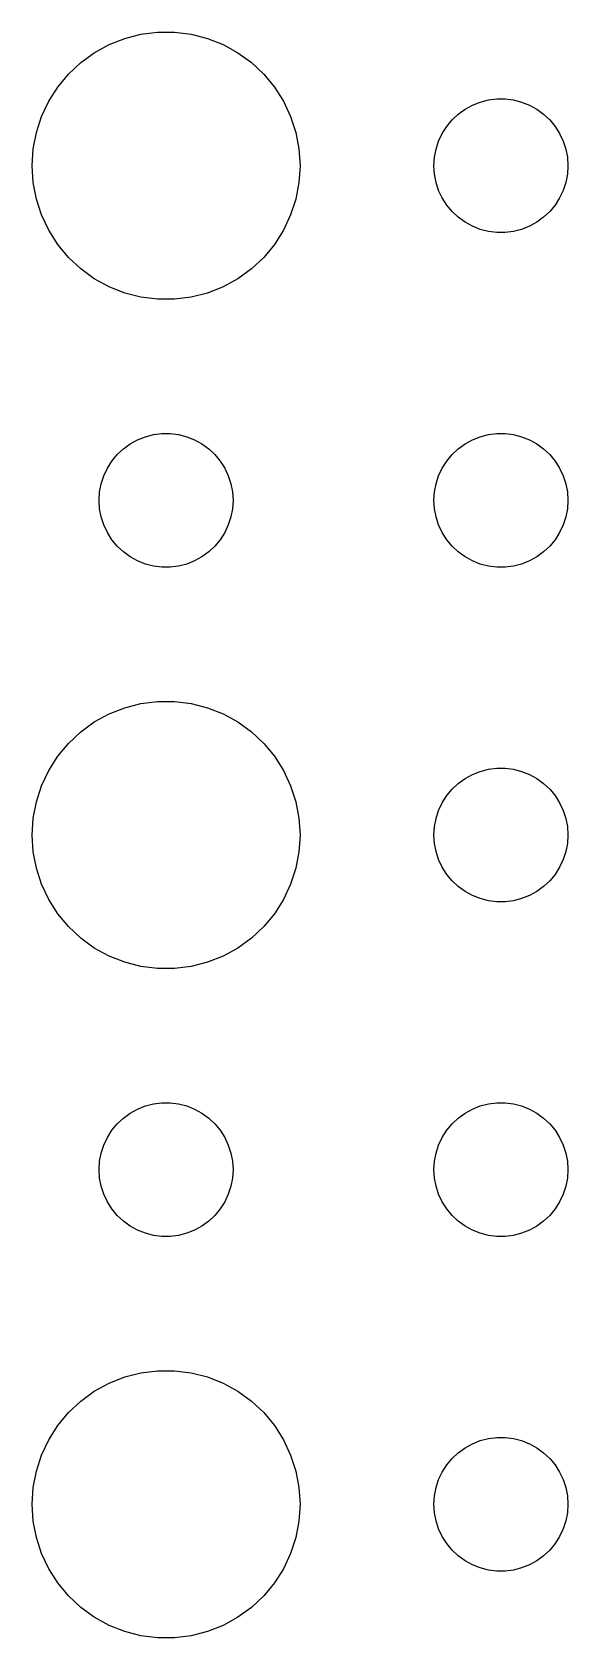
# Model space of a CAD drawing. Header units: metres. Extents: x -74 to 74, y -67 to 67.
# Drawn here: x -40.5 to -28.5, y -2.99 to 32.99 of the extents above; entities that cross this region are included whole.
import ezdxf

# ---------------------------------------------------------------- set-up
doc = ezdxf.new("R2010")
doc.units = ezdxf.units.M

msp = doc.modelspace()

# ---------------------------------------------------------------- linework, layer by layer
for p, q in [((-38.7773, 32.7145), (-38.427, 32.8532)), ((-38.427, 32.8532), (-38.0621, 32.9469)), ((-38.0621, 32.9469), (-37.6884, 32.9941)), ((-37.6884, 32.9941), (-37.3116, 32.9941)), ((-37.3116, 32.9941), (-36.9379, 32.9469)), ((-36.9379, 32.9469), (-36.5729, 32.8532)), ((-36.5729, 32.8532), (-36.2227, 32.7145)), ((-39.4123, 32.3115), (-39.1075, 32.533)), ((-39.1075, 32.533), (-38.7773, 32.7145)), ((-36.2227, 32.7145), (-35.8925, 32.533)), ((-35.8925, 32.533), (-35.5877, 32.3115)), ((-39.927, 31.7634), (-39.6869, 32.0536)), ((-39.6869, 32.0536), (-39.4123, 32.3115)), ((-35.5877, 32.3115), (-35.3131, 32.0536)), ((-35.3131, 32.0536), (-35.0729, 31.7634)), ((-40.1289, 31.4453), (-39.927, 31.7634)), ((-35.0729, 31.7634), (-34.8711, 31.4453)), ((-40.2893, 31.1044), (-40.1289, 31.4453)), ((-34.8711, 31.4453), (-34.7107, 31.1044)), ((-30.8037, 31.2665), (-30.6387, 31.3572)), ((-30.6387, 31.3572), (-30.4635, 31.4266)), ((-30.4635, 31.4266), (-30.2811, 31.4734)), ((-30.2811, 31.4734), (-30.0942, 31.497)), ((-30.0942, 31.497), (-29.9058, 31.497)), ((-29.9058, 31.497), (-29.7189, 31.4734)), ((-29.7189, 31.4734), (-29.5365, 31.4266)), ((-29.5365, 31.4266), (-29.3613, 31.3572)), ((-29.3613, 31.3572), (-29.1963, 31.2665)), ((-40.4057, 30.7461), (-40.2893, 31.1044)), ((-34.7107, 31.1044), (-34.5942, 30.7461)), ((-31.2135, 30.8817), (-31.0934, 31.0268)), ((-31.0934, 31.0268), (-30.9561, 31.1558)), ((-30.9561, 31.1558), (-30.8037, 31.2665)), ((-29.1963, 31.2665), (-29.0439, 31.1558)), ((-29.0439, 31.1558), (-28.9065, 31.0268)), ((-28.9065, 31.0268), (-28.7865, 30.8817)), ((-40.4763, 30.376), (-40.4057, 30.7461)), ((-34.5942, 30.7461), (-34.5237, 30.376)), ((-31.3947, 30.5522), (-31.3145, 30.7226)), ((-31.3145, 30.7226), (-31.2135, 30.8817)), ((-28.7865, 30.8817), (-28.6855, 30.7226)), ((-28.6855, 30.7226), (-28.6053, 30.5522)), ((-40.5, 30), (-40.4763, 30.376)), ((-34.5237, 30.376), (-34.5, 30)), ((-31.4882, 30.188), (-31.4529, 30.373)), ((-31.4529, 30.373), (-31.3947, 30.5522)), ((-28.6053, 30.5522), (-28.5471, 30.373)), ((-28.5471, 30.373), (-28.5118, 30.188)), ((-40.4763, 29.624), (-40.5, 30)), ((-34.5, 30), (-34.5237, 29.624)), ((-31.5, 30), (-31.4882, 30.188)), ((-31.4882, 29.812), (-31.5, 30)), ((-28.5118, 30.188), (-28.5, 30)), ((-28.5, 30), (-28.5118, 29.812)), ((-40.4057, 29.2539), (-40.4763, 29.624)), ((-34.5237, 29.624), (-34.5942, 29.2539)), ((-31.4529, 29.627), (-31.4882, 29.812)), ((-31.3947, 29.4478), (-31.4529, 29.627)), ((-28.5471, 29.627), (-28.6053, 29.4478)), ((-28.5118, 29.812), (-28.5471, 29.627)), ((-40.2893, 28.8956), (-40.4057, 29.2539)), ((-34.5942, 29.2539), (-34.7107, 28.8956)), ((-31.3145, 29.2774), (-31.3947, 29.4478)), ((-31.2135, 29.1183), (-31.3145, 29.2774)), ((-28.6855, 29.2774), (-28.7865, 29.1183)), ((-28.6053, 29.4478), (-28.6855, 29.2774)), ((-40.1289, 28.5547), (-40.2893, 28.8956)), ((-34.7107, 28.8956), (-34.8711, 28.5547)), ((-31.0934, 28.9732), (-31.2135, 29.1183)), ((-30.9561, 28.8442), (-31.0934, 28.9732)), ((-30.8037, 28.7335), (-30.9561, 28.8442)), ((-29.0439, 28.8442), (-29.1963, 28.7335)), ((-28.9065, 28.9732), (-29.0439, 28.8442)), ((-28.7865, 29.1183), (-28.9065, 28.9732)), ((-39.927, 28.2366), (-40.1289, 28.5547)), ((-34.8711, 28.5547), (-35.0729, 28.2366)), ((-30.6387, 28.6427), (-30.8037, 28.7335)), ((-30.4635, 28.5734), (-30.6387, 28.6427)), ((-30.2811, 28.5266), (-30.4635, 28.5734)), ((-30.0942, 28.503), (-30.2811, 28.5266)), ((-29.9058, 28.503), (-30.0942, 28.503)), ((-29.7189, 28.5266), (-29.9058, 28.503)), ((-29.5365, 28.5734), (-29.7189, 28.5266)), ((-29.3613, 28.6427), (-29.5365, 28.5734)), ((-29.1963, 28.7335), (-29.3613, 28.6427)), ((-39.6869, 27.9464), (-39.927, 28.2366)), ((-35.0729, 28.2366), (-35.3131, 27.9464)), ((-39.4123, 27.6884), (-39.6869, 27.9464)), ((-35.3131, 27.9464), (-35.5877, 27.6884)), ((-39.1075, 27.467), (-39.4123, 27.6884)), ((-38.7773, 27.2855), (-39.1075, 27.467)), ((-35.8925, 27.467), (-36.2227, 27.2855)), ((-35.5877, 27.6884), (-35.8925, 27.467)), ((-38.427, 27.1468), (-38.7773, 27.2855)), ((-38.0621, 27.0531), (-38.427, 27.1468)), ((-37.6884, 27.0059), (-38.0621, 27.0531)), ((-37.3116, 27.0059), (-37.6884, 27.0059)), ((-36.9379, 27.0531), (-37.3116, 27.0059)), ((-36.5729, 27.1468), (-36.9379, 27.0531)), ((-36.2227, 27.2855), (-36.5729, 27.1468)), ((-38.4561, 23.6558), (-38.3037, 23.7665)), ((-38.3037, 23.7665), (-38.1387, 23.8572)), ((-38.1387, 23.8572), (-37.9635, 23.9266)), ((-37.9635, 23.9266), (-37.7811, 23.9734)), ((-37.7811, 23.9734), (-37.5942, 23.997)), ((-37.5942, 23.997), (-37.4058, 23.997)), ((-37.4058, 23.997), (-37.2189, 23.9734)), ((-37.2189, 23.9734), (-37.0365, 23.9266)), ((-37.0365, 23.9266), (-36.8613, 23.8572)), ((-36.8613, 23.8572), (-36.6963, 23.7665)), ((-36.6963, 23.7665), (-36.5439, 23.6558)), ((-30.9561, 23.6558), (-30.8037, 23.7665)), ((-30.8037, 23.7665), (-30.6387, 23.8572)), ((-30.6387, 23.8572), (-30.4635, 23.9266)), ((-30.4635, 23.9266), (-30.2811, 23.9734)), ((-30.2811, 23.9734), (-30.0942, 23.997)), ((-30.0942, 23.997), (-29.9058, 23.997)), ((-29.9058, 23.997), (-29.7189, 23.9734)), ((-29.7189, 23.9734), (-29.5365, 23.9266)), ((-29.5365, 23.9266), (-29.3613, 23.8572)), ((-29.3613, 23.8572), (-29.1963, 23.7665)), ((-29.1963, 23.7665), (-29.0439, 23.6558)), ((-38.7135, 23.3817), (-38.5934, 23.5268)), ((-38.5934, 23.5268), (-38.4561, 23.6558)), ((-36.5439, 23.6558), (-36.4065, 23.5268)), ((-36.4065, 23.5268), (-36.2865, 23.3817)), ((-31.2135, 23.3817), (-31.0934, 23.5268)), ((-31.0934, 23.5268), (-30.9561, 23.6558)), ((-29.0439, 23.6558), (-28.9065, 23.5268)), ((-28.9065, 23.5268), (-28.7865, 23.3817)), ((-38.9529, 22.873), (-38.8947, 23.0522)), ((-38.8947, 23.0522), (-38.8145, 23.2226)), ((-38.8145, 23.2226), (-38.7135, 23.3817)), ((-36.2865, 23.3817), (-36.1855, 23.2226)), ((-36.1855, 23.2226), (-36.1053, 23.0522)), ((-36.1053, 23.0522), (-36.0471, 22.873)), ((-31.4529, 22.873), (-31.3947, 23.0522)), ((-31.3947, 23.0522), (-31.3145, 23.2226)), ((-31.3145, 23.2226), (-31.2135, 23.3817)), ((-28.7865, 23.3817), (-28.6855, 23.2226)), ((-28.6855, 23.2226), (-28.6053, 23.0522)), ((-28.6053, 23.0522), (-28.5471, 22.873)), ((-39, 22.5), (-38.9882, 22.688)), ((-38.9882, 22.688), (-38.9529, 22.873)), ((-36.0471, 22.873), (-36.0118, 22.688)), ((-36.0118, 22.688), (-36, 22.5)), ((-31.5, 22.5), (-31.4882, 22.688)), ((-31.4882, 22.688), (-31.4529, 22.873)), ((-28.5471, 22.873), (-28.5118, 22.688)), ((-28.5118, 22.688), (-28.5, 22.5)), ((-38.9882, 22.312), (-39, 22.5)), ((-36, 22.5), (-36.0118, 22.312)), ((-31.4882, 22.312), (-31.5, 22.5)), ((-28.5, 22.5), (-28.5118, 22.312)), ((-38.9529, 22.127), (-38.9882, 22.312)), ((-38.8947, 21.9478), (-38.9529, 22.127)), ((-36.0471, 22.127), (-36.1053, 21.9478)), ((-36.0118, 22.312), (-36.0471, 22.127)), ((-31.4529, 22.127), (-31.4882, 22.312)), ((-31.3947, 21.9478), (-31.4529, 22.127)), ((-28.5471, 22.127), (-28.6053, 21.9478)), ((-28.5118, 22.312), (-28.5471, 22.127)), ((-38.8145, 21.7774), (-38.8947, 21.9478)), ((-38.7135, 21.6183), (-38.8145, 21.7774)), ((-38.5934, 21.4732), (-38.7135, 21.6183)), ((-36.2865, 21.6183), (-36.4065, 21.4732)), ((-36.1855, 21.7774), (-36.2865, 21.6183)), ((-36.1053, 21.9478), (-36.1855, 21.7774)), ((-31.3145, 21.7774), (-31.3947, 21.9478)), ((-31.2135, 21.6183), (-31.3145, 21.7774)), ((-31.0934, 21.4732), (-31.2135, 21.6183)), ((-28.7865, 21.6183), (-28.9065, 21.4732)), ((-28.6855, 21.7774), (-28.7865, 21.6183)), ((-28.6053, 21.9478), (-28.6855, 21.7774)), ((-38.4561, 21.3442), (-38.5934, 21.4732)), ((-38.3037, 21.2335), (-38.4561, 21.3442)), ((-38.1387, 21.1427), (-38.3037, 21.2335)), ((-36.6963, 21.2335), (-36.8613, 21.1427)), ((-36.5439, 21.3442), (-36.6963, 21.2335)), ((-36.4065, 21.4732), (-36.5439, 21.3442)), ((-30.9561, 21.3442), (-31.0934, 21.4732)), ((-30.8037, 21.2335), (-30.9561, 21.3442)), ((-30.6387, 21.1427), (-30.8037, 21.2335)), ((-29.1963, 21.2335), (-29.3613, 21.1427)), ((-29.0439, 21.3442), (-29.1963, 21.2335)), ((-28.9065, 21.4732), (-29.0439, 21.3442)), ((-37.9635, 21.0734), (-38.1387, 21.1427)), ((-37.7811, 21.0266), (-37.9635, 21.0734)), ((-37.5942, 21.003), (-37.7811, 21.0266)), ((-37.4058, 21.003), (-37.5942, 21.003)), ((-37.2189, 21.0266), (-37.4058, 21.003)), ((-37.0365, 21.0734), (-37.2189, 21.0266)), ((-36.8613, 21.1427), (-37.0365, 21.0734)), ((-30.4635, 21.0734), (-30.6387, 21.1427)), ((-30.2811, 21.0266), (-30.4635, 21.0734)), ((-30.0942, 21.003), (-30.2811, 21.0266)), ((-29.9058, 21.003), (-30.0942, 21.003)), ((-29.7189, 21.0266), (-29.9058, 21.003)), ((-29.5365, 21.0734), (-29.7189, 21.0266)), ((-29.3613, 21.1427), (-29.5365, 21.0734)), ((-38.0621, 17.9469), (-37.6884, 17.9941)), ((-37.6884, 17.9941), (-37.3116, 17.9941)), ((-37.3116, 17.9941), (-36.9379, 17.9469)), ((-39.1075, 17.533), (-38.7773, 17.7145)), ((-38.7773, 17.7145), (-38.427, 17.8532)), ((-38.427, 17.8532), (-38.0621, 17.9469)), ((-36.9379, 17.9469), (-36.5729, 17.8532)), ((-36.5729, 17.8532), (-36.2227, 17.7145)), ((-36.2227, 17.7145), (-35.8925, 17.533)), ((-39.6869, 17.0536), (-39.4123, 17.3115)), ((-39.4123, 17.3115), (-39.1075, 17.533)), ((-35.8925, 17.533), (-35.5877, 17.3115)), ((-35.5877, 17.3115), (-35.3131, 17.0536)), ((-39.927, 16.7634), (-39.6869, 17.0536)), ((-35.3131, 17.0536), (-35.0729, 16.7634)), ((-40.1289, 16.4453), (-39.927, 16.7634)), ((-35.0729, 16.7634), (-34.8711, 16.4453)), ((-40.2893, 16.1044), (-40.1289, 16.4453)), ((-34.8711, 16.4453), (-34.7107, 16.1044)), ((-30.9561, 16.1558), (-30.8037, 16.2665)), ((-30.8037, 16.2665), (-30.6387, 16.3572)), ((-30.6387, 16.3572), (-30.4635, 16.4266)), ((-30.4635, 16.4266), (-30.2811, 16.4734)), ((-30.2811, 16.4734), (-30.0942, 16.497)), ((-30.0942, 16.497), (-29.9058, 16.497)), ((-29.9058, 16.497), (-29.7189, 16.4734)), ((-29.7189, 16.4734), (-29.5365, 16.4266)), ((-29.5365, 16.4266), (-29.3613, 16.3572)), ((-29.3613, 16.3572), (-29.1963, 16.2665)), ((-29.1963, 16.2665), (-29.0439, 16.1558)), ((-40.4057, 15.7461), (-40.2893, 16.1044)), ((-34.7107, 16.1044), (-34.5942, 15.7461)), ((-31.3145, 15.7226), (-31.2135, 15.8817)), ((-31.2135, 15.8817), (-31.0934, 16.0268)), ((-31.0934, 16.0268), (-30.9561, 16.1558)), ((-29.0439, 16.1558), (-28.9065, 16.0268)), ((-28.9065, 16.0268), (-28.7865, 15.8817)), ((-28.7865, 15.8817), (-28.6855, 15.7226)), ((-40.4763, 15.376), (-40.4057, 15.7461)), ((-34.5942, 15.7461), (-34.5237, 15.376)), ((-31.4529, 15.373), (-31.3947, 15.5522)), ((-31.3947, 15.5522), (-31.3145, 15.7226)), ((-28.6855, 15.7226), (-28.6053, 15.5522)), ((-28.6053, 15.5522), (-28.5471, 15.373)), ((-40.5, 15), (-40.4763, 15.376)), ((-34.5237, 15.376), (-34.5, 15)), ((-31.5, 15), (-31.4882, 15.188)), ((-31.4882, 15.188), (-31.4529, 15.373)), ((-28.5471, 15.373), (-28.5118, 15.188)), ((-28.5118, 15.188), (-28.5, 15)), ((-40.4763, 14.624), (-40.5, 15)), ((-34.5, 15), (-34.5237, 14.624)), ((-31.4882, 14.812), (-31.5, 15)), ((-31.4529, 14.627), (-31.4882, 14.812)), ((-28.5118, 14.812), (-28.5471, 14.627)), ((-28.5, 15), (-28.5118, 14.812)), ((-40.4057, 14.2539), (-40.4763, 14.624)), ((-34.5237, 14.624), (-34.5942, 14.2539)), ((-31.3947, 14.4478), (-31.4529, 14.627)), ((-31.3145, 14.2774), (-31.3947, 14.4478)), ((-28.6053, 14.4478), (-28.6855, 14.2774)), ((-28.5471, 14.627), (-28.6053, 14.4478)), ((-40.2893, 13.8956), (-40.4057, 14.2539)), ((-34.5942, 14.2539), (-34.7107, 13.8956)), ((-31.2135, 14.1183), (-31.3145, 14.2774)), ((-31.0934, 13.9732), (-31.2135, 14.1183)), ((-28.7865, 14.1183), (-28.9065, 13.9732)), ((-28.6855, 14.2774), (-28.7865, 14.1183)), ((-40.1289, 13.5547), (-40.2893, 13.8956)), ((-34.7107, 13.8956), (-34.8711, 13.5547)), ((-30.9561, 13.8442), (-31.0934, 13.9732)), ((-30.8037, 13.7335), (-30.9561, 13.8442)), ((-30.6387, 13.6427), (-30.8037, 13.7335)), ((-29.1963, 13.7335), (-29.3613, 13.6427)), ((-29.0439, 13.8442), (-29.1963, 13.7335)), ((-28.9065, 13.9732), (-29.0439, 13.8442)), ((-39.927, 13.2366), (-40.1289, 13.5547)), ((-34.8711, 13.5547), (-35.0729, 13.2366)), ((-30.4635, 13.5734), (-30.6387, 13.6427)), ((-30.2811, 13.5266), (-30.4635, 13.5734)), ((-30.0942, 13.5029), (-30.2811, 13.5266)), ((-29.9058, 13.5029), (-30.0942, 13.5029)), ((-29.7189, 13.5266), (-29.9058, 13.5029)), ((-29.5365, 13.5734), (-29.7189, 13.5266)), ((-29.3613, 13.6427), (-29.5365, 13.5734)), ((-39.6869, 12.9464), (-39.927, 13.2366)), ((-35.0729, 13.2366), (-35.3131, 12.9464)), ((-39.4123, 12.6884), (-39.6869, 12.9464)), ((-39.1075, 12.467), (-39.4123, 12.6884)), ((-35.5877, 12.6884), (-35.8925, 12.467)), ((-35.3131, 12.9464), (-35.5877, 12.6884)), ((-38.7773, 12.2855), (-39.1075, 12.467)), ((-38.427, 12.1468), (-38.7773, 12.2855)), ((-36.2227, 12.2855), (-36.5729, 12.1468)), ((-35.8925, 12.467), (-36.2227, 12.2855)), ((-38.0621, 12.0531), (-38.427, 12.1468)), ((-37.6884, 12.0059), (-38.0621, 12.0531)), ((-37.3116, 12.0059), (-37.6884, 12.0059)), ((-36.9379, 12.0531), (-37.3116, 12.0059)), ((-36.5729, 12.1468), (-36.9379, 12.0531)), ((-38.5934, 8.52681), (-38.4561, 8.65576)), ((-38.4561, 8.65576), (-38.3037, 8.76648)), ((-38.3037, 8.76648), (-38.1387, 8.85724)), ((-38.1387, 8.85724), (-37.9635, 8.92657)), ((-37.9635, 8.92657), (-37.7811, 8.97342)), ((-37.7811, 8.97342), (-37.5942, 8.99704)), ((-37.5942, 8.99704), (-37.4058, 8.99704)), ((-37.4058, 8.99704), (-37.2189, 8.97342)), ((-37.2189, 8.97342), (-37.0365, 8.92657)), ((-37.0365, 8.92657), (-36.8613, 8.85724)), ((-36.8613, 8.85724), (-36.6963, 8.76648)), ((-36.6963, 8.76648), (-36.5439, 8.65576)), ((-36.5439, 8.65576), (-36.4065, 8.52681)), ((-31.0934, 8.52681), (-30.9561, 8.65576)), ((-30.9561, 8.65576), (-30.8037, 8.76648)), ((-30.8037, 8.76648), (-30.6387, 8.85724)), ((-30.6387, 8.85724), (-30.4635, 8.92657)), ((-30.4635, 8.92657), (-30.2811, 8.97342)), ((-30.2811, 8.97342), (-30.0942, 8.99704)), ((-30.0942, 8.99704), (-29.9058, 8.99704)), ((-29.9058, 8.99704), (-29.7189, 8.97342)), ((-29.7189, 8.97342), (-29.5365, 8.92657)), ((-29.5365, 8.92657), (-29.3613, 8.85724)), ((-29.3613, 8.85724), (-29.1963, 8.76648)), ((-29.1963, 8.76648), (-29.0439, 8.65576)), ((-29.0439, 8.65576), (-28.9065, 8.52681)), ((-38.8145, 8.22263), (-38.7135, 8.38167)), ((-38.7135, 8.38167), (-38.5934, 8.52681)), ((-36.4065, 8.52681), (-36.2865, 8.38167)), ((-36.2865, 8.38167), (-36.1855, 8.22263)), ((-31.3145, 8.22263), (-31.2135, 8.38167)), ((-31.2135, 8.38167), (-31.0934, 8.52681)), ((-28.9065, 8.52681), (-28.7865, 8.38167)), ((-28.7865, 8.38167), (-28.6855, 8.22263)), ((-38.9529, 7.87303), (-38.8947, 8.05219)), ((-38.8947, 8.05219), (-38.8145, 8.22263)), ((-36.1855, 8.22263), (-36.1053, 8.05219)), ((-36.1053, 8.05219), (-36.0471, 7.87303)), ((-31.4529, 7.87303), (-31.3947, 8.05219)), ((-31.3947, 8.05219), (-31.3145, 8.22263)), ((-28.6855, 8.22263), (-28.6053, 8.05219)), ((-28.6053, 8.05219), (-28.5471, 7.87303)), ((-39, 7.5), (-38.9882, 7.68799)), ((-38.9882, 7.68799), (-38.9529, 7.87303)), ((-36.0471, 7.87303), (-36.0118, 7.68799)), ((-36.0118, 7.68799), (-36, 7.5)), ((-31.5, 7.5), (-31.4882, 7.68799)), ((-31.4882, 7.68799), (-31.4529, 7.87303)), ((-28.5471, 7.87303), (-28.5118, 7.68799)), ((-28.5118, 7.68799), (-28.5, 7.5)), ((-38.9882, 7.312), (-39, 7.5)), ((-38.9529, 7.12695), (-38.9882, 7.312)), ((-36.0118, 7.312), (-36.0471, 7.12695)), ((-36, 7.5), (-36.0118, 7.312)), ((-31.4882, 7.312), (-31.5, 7.5)), ((-31.4529, 7.12695), (-31.4882, 7.312)), ((-28.5118, 7.312), (-28.5471, 7.12695)), ((-28.5, 7.5), (-28.5118, 7.312)), ((-38.8947, 6.9478), (-38.9529, 7.12695)), ((-38.8145, 6.77736), (-38.8947, 6.9478)), ((-36.1053, 6.9478), (-36.1855, 6.77736)), ((-36.0471, 7.12695), (-36.1053, 6.9478)), ((-31.3947, 6.9478), (-31.4529, 7.12695)), ((-31.3145, 6.77736), (-31.3947, 6.9478)), ((-28.6053, 6.9478), (-28.6855, 6.77736)), ((-28.5471, 7.12695), (-28.6053, 6.9478)), ((-38.7135, 6.61832), (-38.8145, 6.77736)), ((-38.5934, 6.47318), (-38.7135, 6.61832)), ((-36.2865, 6.61832), (-36.4065, 6.47318)), ((-36.1855, 6.77736), (-36.2865, 6.61832)), ((-31.2135, 6.61832), (-31.3145, 6.77736)), ((-31.0934, 6.47318), (-31.2135, 6.61832)), ((-28.7865, 6.61832), (-28.9065, 6.47318)), ((-28.6855, 6.77736), (-28.7865, 6.61832)), ((-38.4561, 6.34422), (-38.5934, 6.47318)), ((-38.3037, 6.23351), (-38.4561, 6.34422)), ((-38.1387, 6.14275), (-38.3037, 6.23351)), ((-37.9635, 6.07341), (-38.1387, 6.14275)), ((-36.8613, 6.14275), (-37.0365, 6.07341)), ((-36.6963, 6.23351), (-36.8613, 6.14275)), ((-36.5439, 6.34422), (-36.6963, 6.23351)), ((-36.4065, 6.47318), (-36.5439, 6.34422)), ((-30.9561, 6.34422), (-31.0934, 6.47318)), ((-30.8037, 6.23351), (-30.9561, 6.34422)), ((-30.6387, 6.14275), (-30.8037, 6.23351)), ((-30.4635, 6.07341), (-30.6387, 6.14275)), ((-29.3613, 6.14275), (-29.5365, 6.07341)), ((-29.1963, 6.23351), (-29.3613, 6.14275)), ((-29.0439, 6.34422), (-29.1963, 6.23351)), ((-28.9065, 6.47318), (-29.0439, 6.34422)), ((-37.7811, 6.02657), (-37.9635, 6.07341)), ((-37.5942, 6.00294), (-37.7811, 6.02657)), ((-37.4058, 6.00294), (-37.5942, 6.00294)), ((-37.2189, 6.02657), (-37.4058, 6.00294)), ((-37.0365, 6.07341), (-37.2189, 6.02657)), ((-30.2811, 6.02657), (-30.4635, 6.07341)), ((-30.0942, 6.00294), (-30.2811, 6.02657)), ((-29.9058, 6.00294), (-30.0942, 6.00294)), ((-29.7189, 6.02657), (-29.9058, 6.00294)), ((-29.5365, 6.07341), (-29.7189, 6.02657)), ((-38.427, 2.85316), (-38.0621, 2.94685)), ((-38.0621, 2.94685), (-37.6884, 2.99408)), ((-37.6884, 2.99408), (-37.3116, 2.99408)), ((-37.3116, 2.99408), (-36.9379, 2.94685)), ((-36.9379, 2.94685), (-36.5729, 2.85316)), ((-39.4123, 2.31154), (-39.1075, 2.53297)), ((-39.1075, 2.53297), (-38.7773, 2.71448)), ((-38.7773, 2.71448), (-38.427, 2.85316)), ((-36.5729, 2.85316), (-36.2227, 2.71448)), ((-36.2227, 2.71448), (-35.8925, 2.53297)), ((-35.8925, 2.53297), (-35.5877, 2.31154)), ((-39.6869, 2.05363), (-39.4123, 2.31154)), ((-35.5877, 2.31154), (-35.3131, 2.05363)), ((-39.927, 1.76335), (-39.6869, 2.05363)), ((-35.3131, 2.05363), (-35.0729, 1.76335)), ((-40.2893, 1.10437), (-40.1289, 1.44525)), ((-40.1289, 1.44525), (-39.927, 1.76335)), ((-35.0729, 1.76335), (-34.8711, 1.44525)), ((-34.8711, 1.44525), (-34.7107, 1.10437)), ((-30.4635, 1.42657), (-30.2811, 1.47342)), ((-30.2811, 1.47342), (-30.0942, 1.49704)), ((-30.0942, 1.49704), (-29.9058, 1.49704)), ((-29.9058, 1.49704), (-29.7189, 1.47342)), ((-29.7189, 1.47342), (-29.5365, 1.42657)), ((-40.4057, 0.746063), (-40.2893, 1.10437)), ((-34.7107, 1.10437), (-34.5942, 0.746063)), ((-31.0934, 1.02681), (-30.9561, 1.15576)), ((-30.9561, 1.15576), (-30.8037, 1.26648)), ((-30.8037, 1.26648), (-30.6387, 1.35724)), ((-30.6387, 1.35724), (-30.4635, 1.42657)), ((-29.5365, 1.42657), (-29.3613, 1.35724)), ((-29.3613, 1.35724), (-29.1963, 1.26648)), ((-29.1963, 1.26648), (-29.0439, 1.15576)), ((-29.0439, 1.15576), (-28.9065, 1.02681)), ((-40.4763, 0.375992), (-40.4057, 0.746063)), ((-34.5942, 0.746063), (-34.5237, 0.375992)), ((-31.3947, 0.552185), (-31.3145, 0.722626)), ((-31.3145, 0.722626), (-31.2135, 0.881668)), ((-31.2135, 0.881668), (-31.0934, 1.02681)), ((-28.9065, 1.02681), (-28.7865, 0.881668)), ((-28.7865, 0.881668), (-28.6855, 0.722626)), ((-28.6855, 0.722626), (-28.6053, 0.552185)), ((-40.5, 0), (-40.4763, 0.375992)), ((-34.5237, 0.375992), (-34.5, 0)), ((-31.4882, 0.187988), (-31.4529, 0.373032)), ((-31.4529, 0.373032), (-31.3947, 0.552185)), ((-28.6053, 0.552185), (-28.5471, 0.373032)), ((-28.5471, 0.373032), (-28.5118, 0.187988)), ((-40.4763, -0.375992), (-40.5, 0)), ((-34.5, 0), (-34.5237, -0.375992)), ((-31.5, 0), (-31.4882, 0.187988)), ((-31.4882, -0.187988), (-31.5, 0)), ((-28.5118, 0.187988), (-28.5, 0)), ((-28.5, 0), (-28.5118, -0.187988)), ((-31.4529, -0.373032), (-31.4882, -0.187988)), ((-28.5118, -0.187988), (-28.5471, -0.373032)), ((-40.4057, -0.746063), (-40.4763, -0.375992)), ((-34.5237, -0.375992), (-34.5942, -0.746063)), ((-31.3947, -0.552185), (-31.4529, -0.373032)), ((-31.3145, -0.722626), (-31.3947, -0.552185)), ((-28.6053, -0.552185), (-28.6855, -0.722626)), ((-28.5471, -0.373032), (-28.6053, -0.552185)), ((-40.2893, -1.10437), (-40.4057, -0.746063)), ((-34.5942, -0.746063), (-34.7107, -1.10437)), ((-31.2135, -0.881668), (-31.3145, -0.722626)), ((-31.0934, -1.02681), (-31.2135, -0.881668)), ((-30.9561, -1.15576), (-31.0934, -1.02681)), ((-28.9065, -1.02681), (-29.0439, -1.15576)), ((-28.7865, -0.881668), (-28.9065, -1.02681)), ((-28.6855, -0.722626), (-28.7865, -0.881668)), ((-40.1289, -1.44525), (-40.2893, -1.10437)), ((-34.7107, -1.10437), (-34.8711, -1.44525)), ((-30.8037, -1.26648), (-30.9561, -1.15576)), ((-30.6387, -1.35724), (-30.8037, -1.26648)), ((-30.4635, -1.42657), (-30.6387, -1.35724)), ((-30.2811, -1.47342), (-30.4635, -1.42657)), ((-29.5365, -1.42657), (-29.7189, -1.47342)), ((-29.3613, -1.35724), (-29.5365, -1.42657)), ((-29.1963, -1.26648), (-29.3613, -1.35724)), ((-29.0439, -1.15576), (-29.1963, -1.26648)), ((-39.927, -1.76335), (-40.1289, -1.44525)), ((-39.6869, -2.05363), (-39.927, -1.76335)), ((-35.0729, -1.76335), (-35.3131, -2.05363)), ((-34.8711, -1.44525), (-35.0729, -1.76335)), ((-30.0942, -1.49704), (-30.2811, -1.47342)), ((-29.9058, -1.49704), (-30.0942, -1.49704)), ((-29.7189, -1.47342), (-29.9058, -1.49704)), ((-39.4123, -2.31154), (-39.6869, -2.05363)), ((-35.3131, -2.05363), (-35.5877, -2.31154)), ((-39.1075, -2.53297), (-39.4123, -2.31154)), ((-35.5877, -2.31154), (-35.8925, -2.53297)), ((-38.7773, -2.71448), (-39.1075, -2.53297)), ((-38.427, -2.85316), (-38.7773, -2.71448)), ((-38.0621, -2.94685), (-38.427, -2.85316)), ((-36.5729, -2.85316), (-36.9379, -2.94685)), ((-36.2227, -2.71448), (-36.5729, -2.85316)), ((-35.8925, -2.53297), (-36.2227, -2.71448)), ((-37.6884, -2.99408), (-38.0621, -2.94685)), ((-37.3116, -2.99408), (-37.6884, -2.99408)), ((-36.9379, -2.94685), (-37.3116, -2.99408))]:
    msp.add_line(p, q)

doc.saveas('drawing.dxf')
